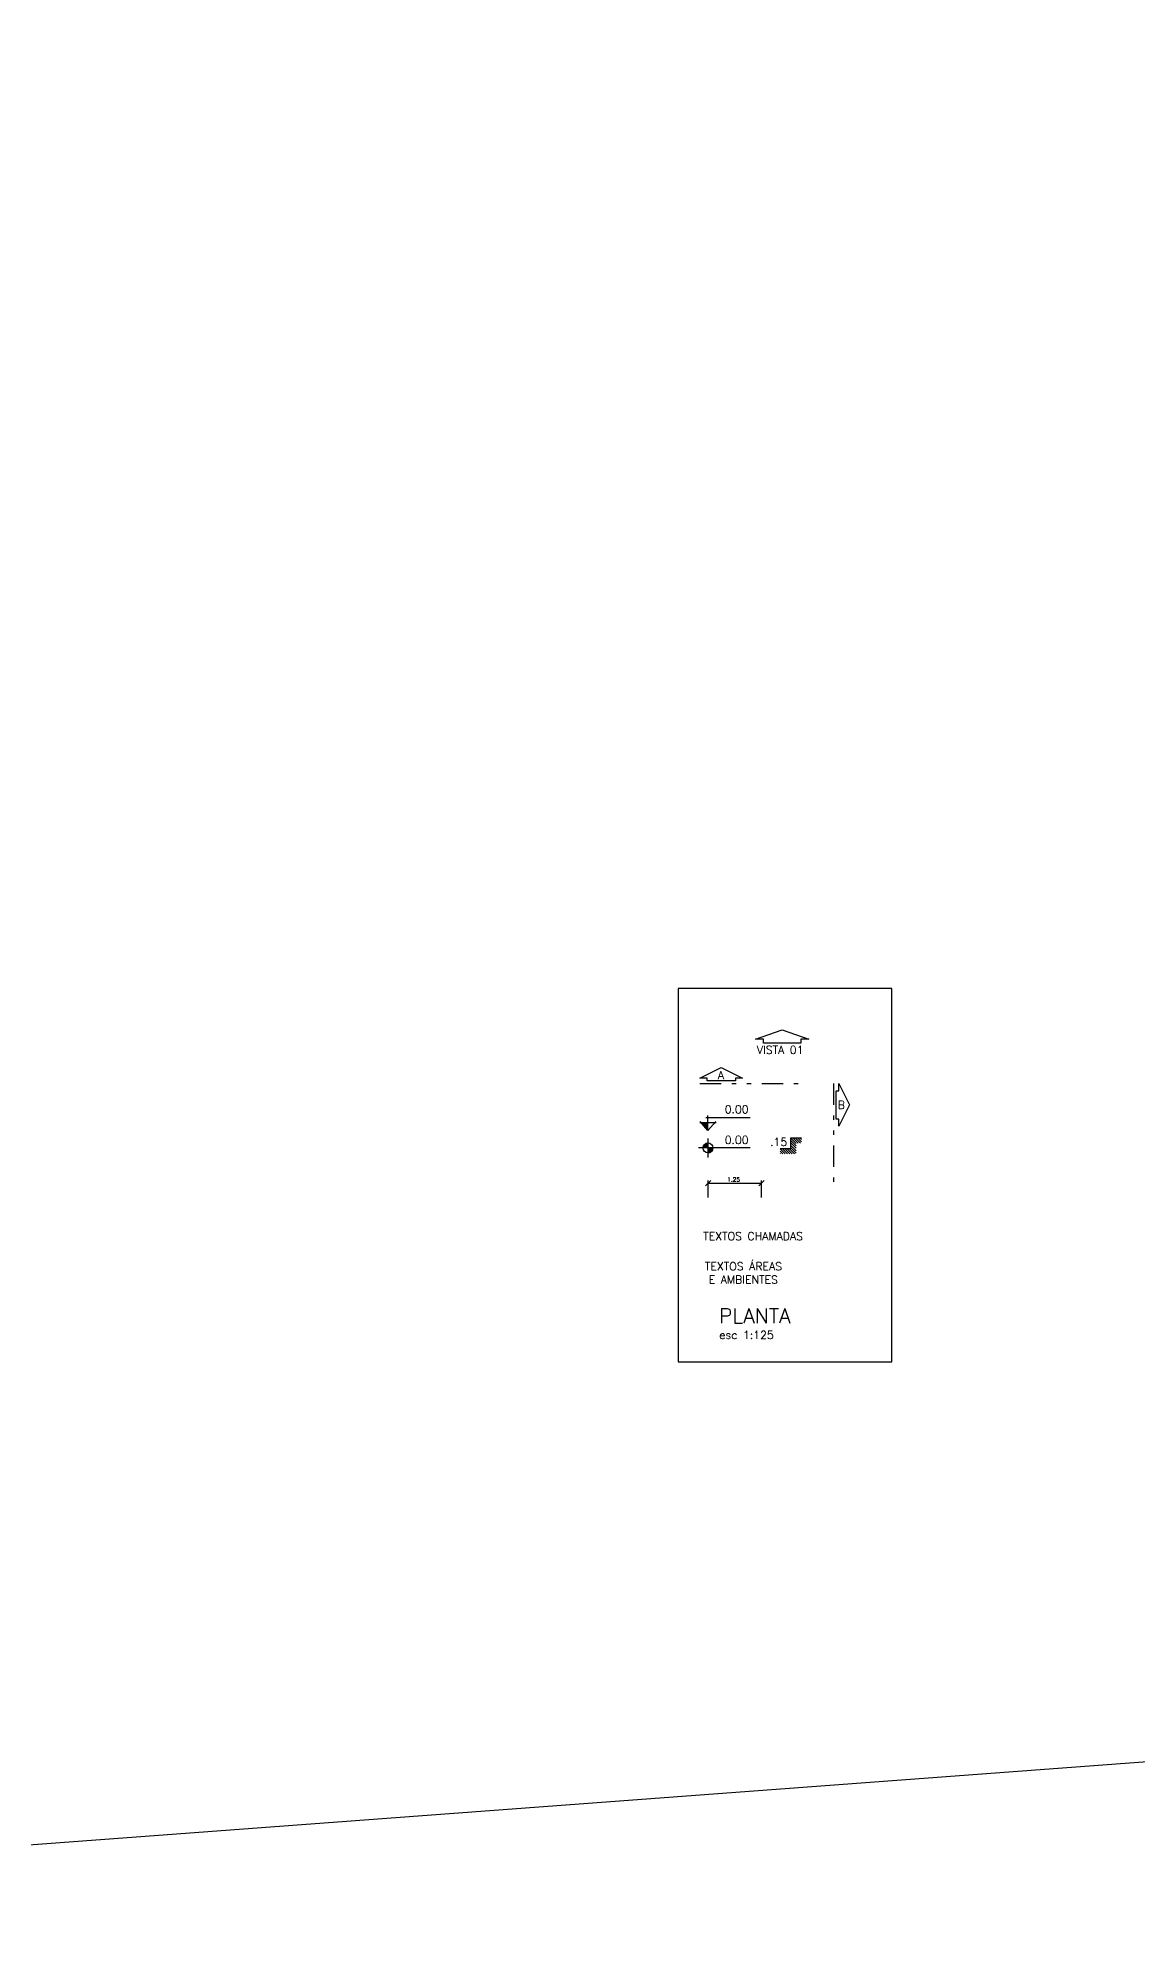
# Model space of a CAD drawing. Extents: x 1223 to 2114, y 507 to 973.
# Drawn here: x 1546.7 to 1572.47, y 608.62 to 653.19 of the extents above; entities that cross this region are included whole.
import ezdxf

# ---------------------------------------------------------------- set-up
doc = ezdxf.new("R2010")
doc.units = 0
doc.header["$MEASUREMENT"] = 0
doc.linetypes.add('DIVIDE', pattern=[1.25, 0.5, -0.25, 0, -0.25, 0, -0.25])
doc.layers.get('0').update_dxf_attribs({"linetype": 'CONTINUOUS'})
doc.layers.get('DEFPOINTS').update_dxf_attribs({"linetype": 'CONTINUOUS'})
for name, color, linetype in [('ARQ-COTAS', 4, 'CONTINUOUS'), ('ARQ-LINHACORTE', 3, 'DIVIDE'), ('ARQ-NIVEL', 1, 'CONTINUOUS'), ('ARQ-TEXTO2', 2, 'CONTINUOUS'), ('ARQ-TEXTO3', 3, 'CONTINUOUS'), ('ARQ-TEXTO4', 4, 'CONTINUOUS'), ('JANELAS_INTERNO', 2, 'CONTINUOUS'), ('PILARES', 5, 'CONTINUOUS')]:
    doc.layers.add(name, color=color, linetype=linetype)
doc.styles.add('ROMANS', font='romans', dxfattribs={"height": 0.1})
doc.dimstyles.get("Standard").update_dxf_attribs({"dimtxt": 0.18, "dimasz": 0.18, "dimexe": 0.18, "dimexo": 0.0625, "dimgap": 0.09, "dimtad": 0, "dimtih": 1, "dimtoh": 1, "dimdec": 4, "dimzin": 0, "dimdsep": 46, "dimtxsty": 'Standard', "dimcen": 0.09, "dimadec": 0, "dimazin": 0, "dimtfac": 1, "dimtdec": 4, "dimtofl": 0, "dimtmove": 0, "dimatfit": 3, "dimfxl": 0, "dimtolj": 1, "dimtzin": 0, "dimarcsym": 0})

# ---------------------------------------------------------------- blocks, each defined once
blk = doc.blocks.new('*U239')
at = {"layer": 'ARQ-TEXTO4', "color": 4, "style": 'ROMANS'}
blk.add_text('PLANTA', height=0.3501, dxfattribs=at).set_placement((1562.648, 623.072))
at = {"layer": 'ARQ-TEXTO4', "color": 2, "style": 'ROMANS'}
blk.add_text('esc 1:125', height=0.1875, dxfattribs=at).set_placement((1562.659, 622.705))
blk = doc.blocks.new('*U240')
at = {"layer": 'ARQ-TEXTO3', "style": 'ROMANS'}
for s, p in [('TEXTOS ÁREAS', (1562.322, 624.314)), ('E AMBIENTES', (1562.411, 624.001))]:
    blk.add_text(s, height=0.1875, dxfattribs=at).set_placement(p)
blk = doc.blocks.new('*U241')
at = {"layer": 'ARQ-TEXTO2', "style": 'ROMANS'}
blk.add_text('TEXTOS CHAMADAS', height=0.1875, dxfattribs=at).set_placement((1562.283, 625.02))
blk = doc.blocks.new('_OBLIQUE')
at = {"color": 0, "linetype": 'ByBlock'}
blk.add_line((-0.5, -0.5), (0.5, 0.5), dxfattribs=at)
blk = doc.blocks.new('*U116')
at = {"layer": 'ARQ-COTAS', "color": 2, "style": 'ROMANS'}
blk.add_text('1.25', height=0.1, dxfattribs=at).set_placement((1562.846, 626.392))
blk = doc.blocks.new('*D115')
at = {"layer": 'ARQ-COTAS', "transparency": 16777216}
for p, q in [((1562.395, 626.017), (1562.395, 626.417)), ((1562.395, 626.354), (1563.645, 626.354)), ((1563.645, 626.017), (1563.645, 626.417))]:
    blk.add_line(p, q, dxfattribs=at)
at = {"layer": 'DEFPOINTS', "color": 0, "transparency": 16777216}
for p in [(1563.645, 626.354), (1562.395, 625.892), (1563.645, 625.892)]:
    blk.add_point(p, dxfattribs=at)
at = {"layer": 'ARQ-COTAS', "transparency": 16777216, "xscale": 0.125, "yscale": 0.125, "zscale": 0.125, "rotation": 180}
blk.add_blockref('_OBLIQUE', (1562.395, 626.354), dxfattribs=at)
at = {"layer": 'ARQ-COTAS', "transparency": 16777216, "xscale": 0.125, "yscale": 0.125, "zscale": 0.125}
blk.add_blockref('_OBLIQUE', (1563.645, 626.354), dxfattribs=at)
at = {"layer": 'PILARES', "transparency": 16777216}
blk.add_blockref('*U116', (0, 0), dxfattribs=at)
blk = doc.blocks.new('*U242')
at = {"layer": 'ARQ-NIVEL', "color": 2, "style": 'ROMANS'}
blk.add_text('.15', height=0.1875, dxfattribs=at).set_placement((1563.85, 627.227))
blk = doc.blocks.new('*X111')
at = {"color": 0}
for p, q in [((0.097, 0), (0, 0.097)), ((0.053, 0), (0, 0.053)), ((0.009, 0), (0, 0.009)), ((0.141, 0), (0.041, 0.1)), ((0.186, 0), (0.086, 0.1)), ((0.23, 0), (0.13, 0.1)), ((0.274, 0), (0.174, 0.1)), ((0.3, 0.195), (0.2, 0.295)), ((0.3, 0.151), (0.2, 0.251)), ((0.3, 0.107), (0.2, 0.207)), ((0.3, 0.062), (0.2, 0.162)), ((0.3, 0.018), (0.2, 0.118)), ((0.339, 0.2), (0.239, 0.3)), ((0.383, 0.2), (0.283, 0.3)), ((0.4, 0.228), (0.328, 0.3)), ((0.4, 0.272), (0.372, 0.3))]:
    blk.add_line(p, q, dxfattribs=at)
blk = doc.blocks.new('A$C4D0E081D')
at = {"layer": 'ARQ-NIVEL', "color": 2}
blk.add_lwpolyline([(0, 0.1), (0.2, 0.1), (0.2, 0.3), (0.4, 0.3)], dxfattribs=at)
at = {"layer": 'ARQ-NIVEL', "color": 8, "linetype": 'Continuous'}
blk.add_blockref('*X111', (0, 0), dxfattribs=at)
blk = doc.blocks.new('*U243')
at = {"layer": 'ARQ-LINHACORTE', "color": 2, "style": 'ROMANS'}
blk.add_text('VISTA 01', height=0.1875, dxfattribs=at).set_placement((1563.54, 629.385))
blk = doc.blocks.new('*U244')
at = {"layer": 'ARQ-LINHACORTE', "color": 2, "style": 'ROMANS'}
blk.add_text('A', height=0.188, dxfattribs=at).set_placement((1562.627, 628.795))
blk = doc.blocks.new('*U245')
at = {"layer": 'ARQ-LINHACORTE', "color": 2, "style": 'ROMANS'}
blk.add_text('B', height=0.188, dxfattribs=at).set_placement((1565.434, 628.095))
blk = doc.blocks.new('NIVEL_PLANTA')
at = {"layer": 'ARQ-NIVEL', "color": 1}
for p, q in [((0, 0), (-0.969, 0)), ((-0.884, 0.007), (-0.791, 0.007)), ((-0.883, 0.015), (-0.791, 0.015)), ((-0.882, 0.023), (-0.791, 0.023)), ((-0.88, 0.03), (-0.791, 0.03)), ((-0.876, 0.038), (-0.791, 0.038)), ((-0.873, 0.046), (-0.791, 0.046)), ((-0.868, 0.054), (-0.791, 0.054)), ((-0.861, 0.062), (-0.791, 0.062)), ((-0.854, 0.069), (-0.791, 0.069)), ((-0.844, 0.077), (-0.791, 0.077)), ((-0.83, 0.085), (-0.791, 0.085)), ((-0.791, 0.174), (-0.791, -0.179)), ((-0.791, -0.001), (-0.697, -0.001)), ((-0.791, -0.009), (-0.698, -0.009)), ((-0.791, -0.016), (-0.699, -0.016)), ((-0.791, -0.024), (-0.7, -0.024)), ((-0.791, -0.032), (-0.703, -0.032)), ((-0.791, -0.04), (-0.706, -0.04)), ((-0.791, -0.048), (-0.71, -0.048)), ((-0.791, -0.056), (-0.715, -0.056)), ((-0.791, -0.063), (-0.722, -0.063)), ((-0.791, -0.071), (-0.73, -0.071)), ((-0.791, -0.079), (-0.74, -0.079)), ((-0.791, -0.087), (-0.755, -0.087))]:
    blk.add_line(p, q, dxfattribs=at)
blk.add_circle((-0.791, 0), 0.0937, dxfattribs=at)
blk = doc.blocks.new('NIVEL_CORTE')
at = {"color": 1}
for p, q in [((-0.155, 0.15), (0.155, 0.15)), ((0, 0), (-0.144, 0.174)), ((0, 0.141), (-0.117, 0.141)), ((0, 0.131), (-0.109, 0.131)), ((0, 0.122), (-0.101, 0.122)), ((0, 0.113), (-0.093, 0.113)), ((0, 0.103), (-0.086, 0.103)), ((0, 0.094), (-0.078, 0.094)), ((0, 0.084), (-0.07, 0.084)), ((0, 0.075), (-0.062, 0.075)), ((0, 0.066), (-0.054, 0.066)), ((0, 0.056), (-0.047, 0.056)), ((0, 0.047), (-0.039, 0.047)), ((-0.038, 0.249), (0.791, 0.249)), ((0, 0.038), (-0.031, 0.038)), ((0, 0.028), (-0.023, 0.028)), ((0, 0.019), (-0.016, 0.019)), ((0, 0.009), (-0.008, 0.009)), ((0, 0), (0, 0.287)), ((0, 0), (0.144, 0.174))]:
    blk.add_line(p, q, dxfattribs=at)
blk = doc.blocks.new('*U246')
at = {"layer": 'ARQ-NIVEL', "color": 2, "style": 'ROMANS'}
blk.add_text('0.00', height=0.1875, dxfattribs=at).set_placement((1562.785, 627.992))
blk = doc.blocks.new('*U247')
at = {"layer": 'ARQ-NIVEL', "color": 2, "style": 'ROMANS'}
blk.add_text('0.00', height=0.1875, dxfattribs=at).set_placement((1562.785, 627.277))

msp = doc.modelspace()

# ---------------------------------------------------------------- linework, layer by layer
msp.add_lwpolyline([(1561.69922, 622.16918), (1566.69922, 622.16918), (1566.69922, 630.91918), (1561.69922, 630.91918)], close=True)
at = {"layer": 'ARQ-LINHACORTE'}
for p, q in [((1562.20714, 628.6885), (1564.70714, 628.6885)), ((1565.33214, 628.6885), (1565.33214, 626.1885))]:
    msp.add_line(p, q, dxfattribs=at)
at = {"layer": 'ARQ-LINHACORTE', "linetype": 'ByBlock'}
for points in [[(1564.57105, 629.63513), (1563.69605, 629.63513), (1563.69605, 629.72888), (1563.50855, 629.72888), (1564.13355, 629.94763), (1564.75855, 629.72888), (1564.57105, 629.72888), (1564.57105, 629.63513)], [(1563.04047, 628.751), (1562.37381, 628.751), (1562.37381, 628.8135), (1562.20714, 628.8135), (1562.70714, 629.0635), (1563.20714, 628.8135), (1563.04047, 628.8135), (1563.04047, 628.751)], [(1565.39464, 627.85517), (1565.39464, 628.52183), (1565.45714, 628.52183), (1565.45714, 628.6885), (1565.70714, 628.1885), (1565.45714, 627.6885), (1565.45714, 627.85517), (1565.39464, 627.85517)]]:
    msp.add_lwpolyline(points, dxfattribs=at)
at = {"layer": 'JANELAS_INTERNO'}
msp.add_line((1516.64871, 608.62187), (2113.74782, 653.18983), dxfattribs=at)

# ---------------------------------------------------------------- block references
at = {"layer": 'ARQ-NIVEL'}
for name, p, xscale, yscale, zscale in [('NIVEL_CORTE', (1562.39464, 627.58619), 1.249999875000071, 1.249999875000071, 1.249999875000071), ('NIVEL_PLANTA', (1563.38321, 627.18146), 1.249999875000071, 1.249999875000071, 1.249999875000071), ('A$C4D0E081D', (1564.08214, 627.03982), 1.25, 1.25, 1.25)]:
    msp.add_blockref(name, p, dxfattribs=dict(at, xscale=xscale, yscale=yscale, zscale=zscale))
at = {"layer": 'PILARES'}
for name in ['*U243', '*U244', '*U246', '*U245', '*U247', '*U242', '*U241', '*U240', '*U239']:
    msp.add_blockref(name, (0, 0), dxfattribs=at)

# ---------------------------------------------------------------- dimensions: what is measured, and where the dimension line sits
at = {"layer": 'ARQ-COTAS'}
dim = msp.add_linear_dim(base=(1563.64464, 626.35421), p1=(1562.39464, 625.89196), p2=(1563.64464, 625.89196), dimstyle='Standard', dxfattribs=at)
dim.commit()
dim.dimension.update_dxf_attribs({"geometry": '*D115', "text_midpoint": (1563.01964, 626.44171)})

doc.saveas('drawing.dxf')
